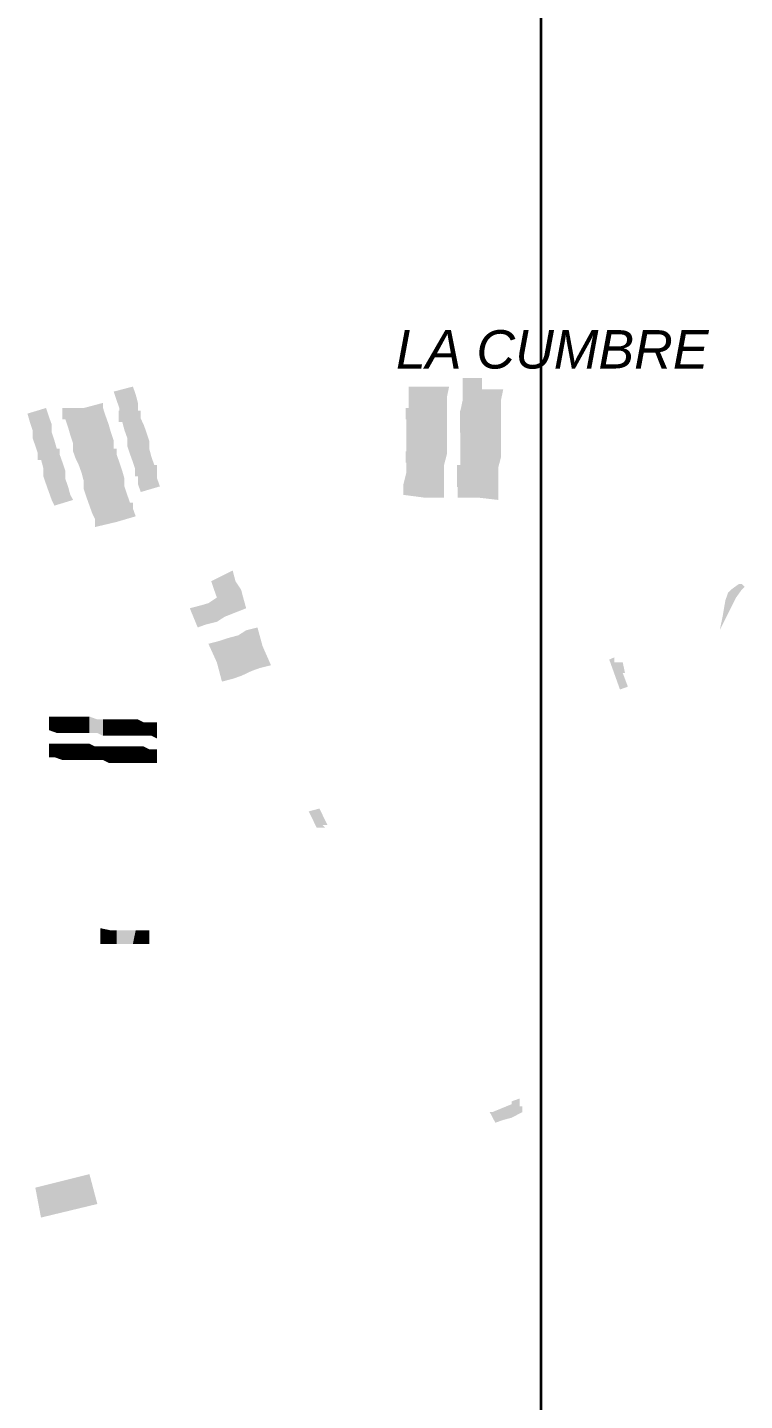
# Model space of a CAD drawing. Header units: millimetres. Extents: x -3588 to 75209, y -3737 to 38254.
# Drawn here: x 5788 to 6147, y 19179 to 19866 of the extents above; entities that cross this region are included whole.
import ezdxf

# ---------------------------------------------------------------- set-up
doc = ezdxf.new("R2010")
doc.units = ezdxf.units.MM
for name, color, linetype in [('H', 250, 'Continuous'), ('P', 253, 'Continuous'), ('T', 7, 'Continuous')]:
    doc.layers.add(name, color=color, linetype=linetype)

msp = doc.modelspace()

# ---------------------------------------------------------------- hatches: boundary and pattern name
at = {"layer": 'H', "linetype": 'Continuous'}
for points in [[(5842.513, 19682.482), (5832.91, 19679.665), (5831.502, 19683.906), (5841.104, 19686.435), (5842.513, 19682.482), (5842.513, 19682.482)], [(5988.738, 19686.435), (5988.738, 19681.074), (5979.136, 19681.074), (5979.136, 19686.435), (5988.738, 19686.435), (5988.738, 19686.435)], [(5999.461, 19686.435), (5998.341, 19681.074), (5988.738, 19681.074), (5988.738, 19686.435), (5999.461, 19686.435), (5999.461, 19686.435)], [(6015.833, 19690.676), (6015.833, 19685.027), (6006.231, 19685.027), (6006.231, 19690.676), (6015.833, 19690.676), (6015.833, 19690.676)], [(6015.833, 19685.027), (6015.833, 19679.665), (6006.231, 19679.665), (6006.231, 19685.027), (6015.833, 19685.027), (6015.833, 19685.027)], [(6026.555, 19685.027), (6025.435, 19679.665), (6015.833, 19679.665), (6015.833, 19685.027), (6026.555, 19685.027), (6026.555, 19685.027)], [(5826.141, 19675.712), (5816.539, 19672.896), (5816.539, 19675.712), (5826.141, 19678.257), (5826.141, 19675.712), (5826.141, 19675.712)], [(5843.633, 19678.257), (5834.319, 19675.712), (5832.91, 19679.665), (5842.513, 19682.482), (5843.633, 19678.257), (5843.633, 19678.257)], [(5843.633, 19674.304), (5834.319, 19671.471), (5834.319, 19675.712), (5843.633, 19678.257), (5843.633, 19674.304), (5843.633, 19674.304)], [(5979.136, 19675.424), (5988.738, 19675.424), (5988.738, 19681.074), (5979.136, 19681.074), (5979.136, 19675.424)], [(5998.341, 19681.074), (5998.341, 19674.304), (5988.738, 19675.712), (5988.738, 19681.074), (5998.341, 19681.074), (5998.341, 19681.074)], [(6015.833, 19679.665), (6015.833, 19674.304), (6005.11, 19674.304), (6006.231, 19679.665), (6015.833, 19679.665), (6015.833, 19679.665)], [(6025.435, 19679.665), (6025.435, 19674.304), (6015.833, 19674.304), (6015.833, 19679.665), (6025.435, 19679.665), (6025.435, 19679.665)], [(5799.03, 19671.471), (5789.444, 19668.943), (5788.308, 19672.896), (5797.622, 19675.712), (5799.03, 19671.471), (5799.03, 19671.471)], [(5800.455, 19667.519), (5790.853, 19664.702), (5789.444, 19668.943), (5799.03, 19671.471), (5800.455, 19667.519), (5800.455, 19667.519)], [(5805.816, 19670.063), (5816.827, 19670.063), (5816.827, 19675.712), (5805.816, 19675.712), (5805.816, 19670.063)], [(5817.947, 19668.943), (5808.633, 19666.11), (5807.224, 19670.351), (5816.539, 19672.896), (5817.947, 19668.943), (5817.947, 19668.943)], [(5827.549, 19671.471), (5817.947, 19668.943), (5816.539, 19672.896), (5826.141, 19675.712), (5827.549, 19671.471), (5827.549, 19671.471)], [(5828.957, 19667.519), (5819.355, 19664.702), (5817.947, 19668.943), (5827.549, 19671.471), (5828.957, 19667.519), (5828.957, 19667.519)], [(5834.047, 19668.655), (5845.057, 19668.655), (5845.057, 19674.304), (5834.047, 19674.304), (5834.047, 19668.655)], [(5846.465, 19667.519), (5836.863, 19664.702), (5835.743, 19668.943), (5845.057, 19670.351), (5846.465, 19667.519), (5846.465, 19667.519)], [(5977.728, 19670.063), (5988.738, 19670.063), (5988.738, 19675.712), (5977.728, 19675.712), (5977.728, 19670.063)], [(5988.738, 19670.351), (5988.738, 19664.702), (5978.016, 19664.702), (5978.016, 19670.351), (5988.738, 19670.351), (5988.738, 19670.351)], [(5998.341, 19674.304), (5998.341, 19668.943), (5988.738, 19670.351), (5988.738, 19675.712), (5998.341, 19674.304), (5998.341, 19674.304)], [(5998.341, 19668.943), (5998.341, 19663.582), (5988.738, 19664.702), (5988.738, 19670.351), (5998.341, 19668.943), (5998.341, 19668.943)], [(6004.822, 19668.655), (6015.833, 19668.655), (6015.833, 19674.304), (6004.822, 19674.304), (6004.822, 19668.655)], [(6015.833, 19668.655), (6025.435, 19668.655), (6025.435, 19674.304), (6015.833, 19674.304), (6015.833, 19668.655)], [(5800.455, 19663.582), (5790.853, 19660.749), (5790.853, 19664.702), (5800.455, 19667.519), (5800.455, 19663.582), (5800.455, 19663.582)], [(5801.863, 19659.341), (5792.261, 19656.796), (5790.853, 19660.749), (5800.455, 19663.582), (5801.863, 19659.341), (5801.863, 19659.341)], [(5819.355, 19664.702), (5809.769, 19662.157), (5808.633, 19666.11), (5817.947, 19668.943), (5819.355, 19664.702), (5819.355, 19664.702)], [(5820.78, 19660.749), (5811.177, 19657.932), (5809.769, 19662.157), (5819.355, 19664.702), (5820.78, 19660.749), (5820.78, 19660.749)], [(5830.094, 19663.582), (5820.78, 19660.749), (5819.355, 19664.702), (5828.957, 19667.519), (5830.094, 19663.582), (5830.094, 19663.582)], [(5831.502, 19659.341), (5822.188, 19656.796), (5820.78, 19660.749), (5830.094, 19663.582), (5831.502, 19659.341), (5831.502, 19659.341)], [(5847.874, 19663.582), (5838.272, 19660.749), (5836.863, 19664.702), (5846.465, 19667.519), (5847.874, 19663.582), (5847.874, 19663.582)], [(5849.282, 19659.341), (5838.272, 19656.796), (5838.272, 19660.749), (5847.874, 19663.582), (5849.282, 19659.341), (5849.282, 19659.341)], [(5988.738, 19664.702), (5987.33, 19659.341), (5978.016, 19659.341), (5978.016, 19664.702), (5988.738, 19664.702), (5988.738, 19664.702)], [(5998.341, 19663.582), (5998.341, 19657.932), (5987.33, 19659.341), (5988.738, 19664.702), (5998.341, 19663.582), (5998.341, 19663.582)], [(6004.822, 19663.294), (6015.833, 19663.294), (6015.833, 19668.943), (6004.822, 19668.943), (6004.822, 19663.294)], [(6014.424, 19663.582), (6014.424, 19657.932), (6005.11, 19657.932), (6005.11, 19663.582), (6014.424, 19663.582), (6014.424, 19663.582)], [(6014.424, 19663.294), (6025.435, 19663.294), (6025.435, 19668.943), (6014.424, 19668.943), (6014.424, 19663.294)], [(6025.435, 19663.582), (6025.435, 19656.796), (6014.424, 19657.932), (6014.424, 19663.582), (6025.435, 19663.582), (6025.435, 19663.582)], [(5802.983, 19655.388), (5793.669, 19652.571), (5792.261, 19656.796), (5801.863, 19659.341), (5802.983, 19655.388), (5802.983, 19655.388)], [(5822.188, 19656.796), (5811.177, 19653.979), (5811.177, 19657.932), (5820.78, 19660.749), (5822.188, 19656.796), (5822.188, 19656.796)], [(5822.188, 19652.571), (5812.586, 19650.026), (5811.177, 19653.979), (5822.188, 19656.796), (5822.188, 19652.571), (5822.188, 19652.571)], [(5831.502, 19655.388), (5822.188, 19652.571), (5822.188, 19656.796), (5831.502, 19659.341), (5831.502, 19655.388), (5831.502, 19655.388)], [(5849.282, 19655.388), (5839.68, 19652.571), (5838.272, 19656.796), (5849.282, 19659.341), (5849.282, 19655.388), (5849.282, 19655.388)], [(5987.33, 19659.341), (5987.33, 19653.979), (5978.016, 19653.979), (5978.016, 19659.341), (5987.33, 19659.341), (5987.33, 19659.341)], [(5998.341, 19657.932), (5998.341, 19652.571), (5987.33, 19653.979), (5987.33, 19659.341), (5998.341, 19657.932), (5998.341, 19657.932)], [(6014.424, 19657.932), (6014.424, 19652.571), (6005.11, 19652.571), (6005.11, 19657.932), (6014.424, 19657.932), (6014.424, 19657.932)], [(6025.435, 19656.796), (6025.435, 19651.147), (6014.424, 19652.571), (6014.424, 19657.932), (6025.435, 19656.796), (6025.435, 19656.796)], [(5793.397, 19649.738), (5804.408, 19649.738), (5804.408, 19655.388), (5793.397, 19655.388), (5793.397, 19649.738)], [(5805.816, 19648.618), (5796.214, 19645.785), (5795.094, 19650.026), (5804.408, 19652.571), (5805.816, 19648.618), (5805.816, 19648.618)], [(5823.308, 19650.026), (5813.994, 19647.194), (5812.586, 19650.026), (5822.188, 19652.571), (5823.308, 19650.026), (5823.308, 19650.026)], [(5824.732, 19645.785), (5815.418, 19643.257), (5813.994, 19647.194), (5823.308, 19650.026), (5824.732, 19645.785), (5824.732, 19645.785)], [(5821.9, 19649.738), (5832.91, 19649.738), (5832.91, 19655.388), (5821.9, 19655.388), (5821.9, 19649.738)], [(5834.319, 19648.618), (5824.732, 19645.785), (5823.308, 19650.026), (5832.91, 19652.571), (5834.319, 19648.618), (5834.319, 19648.618)], [(5850.418, 19651.147), (5841.104, 19648.618), (5839.68, 19652.571), (5849.282, 19655.388), (5850.418, 19651.147), (5850.418, 19651.147)], [(5851.827, 19647.194), (5842.513, 19644.377), (5841.104, 19648.618), (5850.418, 19651.147), (5851.827, 19647.194), (5851.827, 19647.194)], [(5977.728, 19648.33), (5987.33, 19648.33), (5987.33, 19653.979), (5977.728, 19653.979), (5977.728, 19648.33)], [(5998.341, 19652.571), (5996.916, 19647.194), (5987.33, 19648.618), (5987.33, 19653.979), (5998.341, 19652.571), (5998.341, 19652.571)], [(6014.424, 19652.571), (6014.424, 19647.194), (6005.11, 19647.194), (6005.11, 19652.571), (6014.424, 19652.571), (6014.424, 19652.571)], [(6025.435, 19651.147), (6024.027, 19645.785), (6014.424, 19647.194), (6014.424, 19652.571), (6025.435, 19651.147), (6025.435, 19651.147)], [(5807.224, 19644.377), (5796.214, 19641.833), (5796.214, 19645.785), (5805.816, 19648.618), (5807.224, 19644.377), (5807.224, 19644.377)], [(5807.224, 19640.424), (5797.622, 19637.608), (5796.214, 19641.833), (5807.224, 19644.377), (5807.224, 19640.424), (5807.224, 19640.424)], [(5826.141, 19641.833), (5816.539, 19639.016), (5815.418, 19643.257), (5824.732, 19645.785), (5826.141, 19641.833), (5826.141, 19641.833)], [(5835.743, 19644.377), (5826.141, 19641.833), (5824.732, 19645.785), (5834.319, 19648.618), (5835.743, 19644.377), (5835.743, 19644.377)], [(5836.863, 19640.424), (5827.549, 19637.608), (5826.141, 19641.833), (5835.743, 19644.377), (5836.863, 19640.424), (5836.863, 19640.424)], [(5842.224, 19641.56), (5853.235, 19641.56), (5853.235, 19647.194), (5842.224, 19647.194), (5842.224, 19641.56)], [(5853.235, 19640.424), (5843.633, 19637.608), (5843.633, 19641.833), (5853.235, 19644.377), (5853.235, 19640.424), (5853.235, 19640.424)], [(5987.33, 19641.833), (5987.33, 19636.471), (5976.592, 19637.608), (5978.016, 19643.257), (5987.33, 19641.833), (5987.33, 19641.833)], [(5987.33, 19648.618), (5987.33, 19643.257), (5987.33, 19641.833), (5978.016, 19643.257), (5978.016, 19644.377), (5978.016, 19648.618), (5987.33, 19648.618), (5987.33, 19648.618)], [(5996.916, 19647.194), (5996.916, 19643.257), (5996.916, 19641.833), (5987.33, 19641.833), (5987.33, 19643.257), (5987.33, 19648.618), (5996.916, 19647.194), (5996.916, 19647.194)], [(6003.414, 19641.56), (6014.424, 19641.56), (6014.424, 19647.194), (6003.414, 19647.194), (6003.414, 19641.56)], [(6024.027, 19645.785), (6024.027, 19641.833), (6024.027, 19640.424), (6014.424, 19641.833), (6014.424, 19647.194), (6024.027, 19645.785), (6024.027, 19645.785)], [(5808.633, 19636.471), (5799.03, 19633.655), (5797.622, 19637.608), (5807.224, 19640.424), (5808.633, 19636.471), (5808.633, 19636.471)], [(5809.769, 19632.246), (5800.455, 19629.702), (5799.03, 19633.655), (5808.633, 19636.471), (5809.769, 19632.246), (5809.769, 19632.246)], [(5827.549, 19637.608), (5816.539, 19635.063), (5816.539, 19639.016), (5826.141, 19641.833), (5827.549, 19637.608), (5827.549, 19637.608)], [(5827.549, 19633.655), (5817.947, 19630.822), (5816.539, 19635.063), (5827.549, 19637.608), (5827.549, 19633.655), (5827.549, 19633.655)], [(5836.863, 19636.471), (5827.549, 19633.655), (5827.549, 19637.608), (5836.863, 19640.424), (5836.863, 19636.471), (5836.863, 19636.471)], [(5838.272, 19632.246), (5828.957, 19629.702), (5827.549, 19633.655), (5836.863, 19636.471), (5838.272, 19632.246), (5838.272, 19632.246)], [(5854.643, 19636.471), (5845.057, 19633.655), (5843.633, 19637.608), (5853.235, 19640.424), (5854.643, 19636.471), (5854.643, 19636.471)], [(5987.33, 19636.471), (5987.33, 19630.822), (5976.592, 19632.246), (5976.592, 19637.608), (5987.33, 19636.471), (5987.33, 19636.471)], [(5987.33, 19636.199), (5996.916, 19636.199), (5996.916, 19641.833), (5987.33, 19641.833), (5987.33, 19636.199)], [(5996.916, 19636.471), (5996.916, 19630.822), (5987.33, 19630.822), (5987.33, 19636.471), (5996.916, 19636.471), (5996.916, 19636.471)], [(6003.414, 19636.199), (6014.424, 19636.199), (6014.424, 19641.833), (6003.414, 19641.833), (6003.414, 19636.199)], [(6014.424, 19636.471), (6014.424, 19630.822), (6003.702, 19630.822), (6003.702, 19636.471), (6014.424, 19636.471), (6014.424, 19636.471)], [(6024.027, 19640.424), (6024.027, 19635.063), (6014.424, 19636.471), (6014.424, 19641.833), (6024.027, 19640.424), (6024.027, 19640.424)], [(6024.027, 19635.063), (6024.027, 19629.702), (6014.424, 19630.822), (6014.424, 19636.471), (6024.027, 19635.063), (6024.027, 19635.063)], [(5811.177, 19629.702), (5801.863, 19626.869), (5800.455, 19629.702), (5809.769, 19632.246), (5811.177, 19629.702), (5811.177, 19629.702)], [(5828.957, 19629.702), (5819.355, 19626.869), (5817.947, 19630.822), (5827.549, 19633.655), (5828.957, 19629.702), (5828.957, 19629.702)], [(5830.094, 19625.461), (5820.78, 19622.932), (5819.355, 19626.869), (5828.957, 19629.702), (5830.094, 19625.461), (5830.094, 19625.461)], [(5839.68, 19628.293), (5830.094, 19625.461), (5828.957, 19629.702), (5838.272, 19632.246), (5839.68, 19628.293), (5839.68, 19628.293)], [(5831.502, 19622.932), (5822.188, 19620.1), (5820.78, 19622.932), (5830.094, 19625.461), (5831.502, 19622.932), (5831.502, 19622.932)], [(5832.91, 19618.691), (5822.188, 19616.147), (5822.188, 19620.1), (5831.502, 19622.932), (5832.91, 19618.691), (5832.91, 19618.691)], [(5830.094, 19622.644), (5841.104, 19622.644), (5841.104, 19628.293), (5830.094, 19628.293), (5830.094, 19622.644)], [(5842.513, 19621.508), (5832.91, 19618.691), (5831.502, 19622.932), (5841.104, 19625.461), (5842.513, 19621.508), (5842.513, 19621.508)], [(5892.476, 19589.052), (5881.754, 19584.811), (5880.329, 19589.052), (5891.068, 19594.414), (5892.476, 19589.052), (5892.476, 19589.052)], [(5895.293, 19584.811), (5883.162, 19580.858), (5881.754, 19584.811), (5892.476, 19589.052), (5895.293, 19584.811), (5895.293, 19584.811)], [(5885.707, 19575.497), (5887.115, 19571.272), (5883.162, 19568.728), (5878.921, 19578.042), (5883.162, 19580.858), (5885.707, 19575.497), (5885.707, 19575.497)], [(5896.717, 19579.45), (5885.707, 19575.497), (5883.162, 19580.858), (5895.293, 19584.811), (5896.717, 19579.45), (5896.717, 19579.45)], [(6134.964, 19564.487), (6136.373, 19571.272), (6137.781, 19579.45), (6139.189, 19583.403), (6140.614, 19584.811), (6144.551, 19587.644), (6145.975, 19587.644), (6147.383, 19586.22), (6145.975, 19584.811), (6143.142, 19580.858), (6134.964, 19564.487), (6134.964, 19564.487)], [(5877.513, 19567.319), (5873.56, 19565.895), (5869.607, 19575.497), (5874.968, 19576.905), (5877.513, 19567.319), (5877.513, 19567.319)], [(5883.162, 19568.728), (5877.513, 19567.319), (5874.968, 19576.905), (5878.921, 19578.042), (5883.162, 19568.728), (5883.162, 19568.728)], [(5897.837, 19575.497), (5887.115, 19571.272), (5885.707, 19575.497), (5896.717, 19579.45), (5897.837, 19575.497), (5897.837, 19575.497)], [(5892.476, 19550.947), (5887.115, 19549.811), (5884.282, 19559.125), (5888.523, 19560.534), (5892.476, 19550.947), (5892.476, 19550.947)], [(5896.717, 19552.356), (5892.476, 19550.947), (5888.523, 19560.534), (5893.884, 19561.958), (5896.717, 19552.356), (5896.717, 19552.356)], [(5902.078, 19555.172), (5896.717, 19552.356), (5893.884, 19561.958), (5897.837, 19564.487), (5902.078, 19555.172), (5902.078, 19555.172)], [(5906.031, 19556.581), (5902.078, 19555.172), (5897.837, 19564.487), (5903.487, 19565.895), (5906.031, 19556.581), (5906.031, 19556.581)], [(5887.115, 19549.811), (5883.162, 19548.403), (5878.921, 19557.717), (5884.282, 19559.125), (5887.115, 19549.811), (5887.115, 19549.811)], [(5904.607, 19545.57), (5900.654, 19544.162), (5896.717, 19552.356), (5902.078, 19555.172), (5904.607, 19545.57), (5904.607, 19545.57)], [(5910.256, 19546.995), (5904.607, 19545.57), (5902.078, 19555.172), (5906.031, 19556.581), (5910.256, 19546.995), (5910.256, 19546.995)], [(5891.068, 19540.209), (5885.707, 19538.801), (5883.162, 19548.403), (5887.115, 19549.811), (5891.068, 19540.209), (5891.068, 19540.209)], [(5895.293, 19541.633), (5891.068, 19540.209), (5887.115, 19549.811), (5892.476, 19550.947), (5895.293, 19541.633), (5895.293, 19541.633)], [(5900.654, 19544.162), (5895.293, 19541.633), (5892.476, 19550.947), (5896.717, 19552.356), (5900.654, 19544.162), (5900.654, 19544.162)], [(6088.954, 19536.256), (6085.001, 19534.848), (6079.64, 19549.811), (6082.168, 19550.947), (6082.168, 19548.403), (6086.409, 19548.403), (6087.529, 19543.042), (6086.409, 19543.042), (6088.954, 19536.256), (6088.954, 19536.256)], [(5805.816, 19521.309), (5805.816, 19513.115), (5802.983, 19513.115), (5799.03, 19514.523), (5799.03, 19521.309), (5802.983, 19521.309), (5805.816, 19521.309), (5805.816, 19521.309)], [(5812.586, 19519.884), (5812.586, 19513.115), (5809.769, 19513.115), (5805.816, 19513.115), (5805.816, 19521.309), (5809.769, 19521.309), (5812.586, 19521.309), (5812.586, 19519.884), (5812.586, 19519.884)], [(5819.355, 19519.884), (5819.355, 19513.115), (5816.539, 19513.115), (5812.586, 19513.115), (5812.586, 19519.884), (5812.586, 19521.309), (5816.539, 19521.309), (5819.355, 19521.309), (5819.355, 19519.884), (5819.355, 19519.884)], [(5826.141, 19519.884), (5826.141, 19511.706), (5823.308, 19513.115), (5819.355, 19513.115), (5819.355, 19519.884), (5819.355, 19521.309), (5823.308, 19519.884), (5826.141, 19519.884), (5826.141, 19519.884)], [(5832.91, 19519.884), (5832.91, 19511.706), (5830.094, 19511.706), (5826.141, 19511.706), (5826.141, 19519.884), (5830.094, 19519.884), (5832.91, 19519.884), (5832.91, 19519.884)], [(5839.68, 19518.476), (5839.68, 19511.706), (5836.863, 19511.706), (5832.91, 19511.706), (5832.91, 19519.884), (5836.863, 19519.884), (5839.68, 19519.884), (5839.68, 19518.476), (5839.68, 19518.476)], [(5846.465, 19518.476), (5846.465, 19511.706), (5843.633, 19511.706), (5839.68, 19511.706), (5839.68, 19518.476), (5839.68, 19519.884), (5843.633, 19519.884), (5846.465, 19518.476), (5846.465, 19518.476)], [(5853.235, 19518.476), (5853.235, 19510.298), (5850.418, 19511.706), (5846.465, 19511.706), (5846.465, 19518.476), (5850.418, 19518.476), (5853.235, 19518.476), (5853.235, 19518.476)], [(5805.816, 19500.984), (5805.816, 19499.56), (5801.863, 19500.984), (5799.03, 19500.984), (5799.03, 19507.753), (5801.863, 19507.753), (5805.816, 19507.753), (5805.816, 19500.984), (5805.816, 19500.984)], [(5812.586, 19500.984), (5812.586, 19499.56), (5808.633, 19499.56), (5805.816, 19499.56), (5805.816, 19500.984), (5805.816, 19507.753), (5808.633, 19507.753), (5812.586, 19507.753), (5812.586, 19500.984), (5812.586, 19500.984)], [(5819.355, 19499.56), (5815.418, 19499.56), (5812.586, 19499.56), (5812.586, 19500.984), (5812.586, 19507.753), (5815.418, 19507.753), (5819.355, 19507.753), (5819.355, 19499.56), (5819.355, 19499.56)], [(5826.141, 19499.56), (5822.188, 19499.56), (5819.355, 19499.56), (5819.355, 19507.753), (5822.188, 19506.345), (5826.141, 19506.345), (5826.141, 19499.56), (5826.141, 19499.56)], [(5832.91, 19499.56), (5832.91, 19498.151), (5828.957, 19498.151), (5826.141, 19499.56), (5826.141, 19506.345), (5828.957, 19506.345), (5832.91, 19506.345), (5832.91, 19499.56), (5832.91, 19499.56)], [(5839.68, 19499.56), (5839.68, 19498.151), (5835.743, 19498.151), (5832.91, 19498.151), (5832.91, 19499.56), (5832.91, 19506.345), (5835.743, 19506.345), (5839.68, 19506.345), (5839.68, 19499.56), (5839.68, 19499.56)], [(5846.465, 19498.151), (5842.513, 19498.151), (5839.68, 19498.151), (5839.68, 19499.56), (5839.68, 19506.345), (5842.513, 19506.345), (5846.465, 19506.345), (5846.465, 19498.151), (5846.465, 19498.151)], [(5853.235, 19498.151), (5849.282, 19498.151), (5846.465, 19498.151), (5846.465, 19506.345), (5849.282, 19504.921), (5853.235, 19504.921), (5853.235, 19498.151), (5853.235, 19498.151)], [(5929.173, 19473.874), (5934.534, 19475.282), (5938.487, 19467.104), (5935.942, 19467.104), (5937.367, 19465.696), (5934.534, 19465.696), (5933.126, 19465.696), (5929.173, 19473.874), (5929.173, 19473.874)], [(5832.91, 19414.308), (5832.91, 19412.899), (5832.91, 19407.538), (5828.957, 19407.538), (5824.732, 19407.538), (5824.732, 19415.444), (5830.094, 19414.308), (5832.91, 19414.308), (5832.91, 19414.308)], [(5842.513, 19414.308), (5841.104, 19407.538), (5838.272, 19407.538), (5832.91, 19407.538), (5832.91, 19412.899), (5832.91, 19414.308), (5836.863, 19414.308), (5838.272, 19414.308), (5842.513, 19414.308), (5842.513, 19414.308)], [(5849.282, 19414.308), (5849.282, 19407.538), (5845.057, 19407.538), (5841.104, 19407.538), (5842.513, 19414.308), (5845.057, 19414.308), (5846.465, 19414.308), (5849.282, 19414.308), (5849.282, 19414.308)], [(6034.749, 19327.376), (6034.749, 19326.239), (6036.157, 19326.239), (6036.157, 19323.423), (6030.796, 19320.59), (6026.555, 19319.47), (6022.602, 19318.061), (6019.786, 19323.423), (6021.194, 19323.423), (6030.796, 19327.376), (6030.796, 19328.784), (6034.749, 19330.192), (6034.749, 19327.376), (6034.749, 19327.376)], [(5792.261, 19285.59), (5819.355, 19292.359), (5823.308, 19277.412), (5795.094, 19270.626), (5792.261, 19285.59), (5792.261, 19285.59)]]:
    msp.add_hatch(color=256, dxfattribs=at).paths.add_polyline_path(points)

# ---------------------------------------------------------------- linework, layer by layer
at = {"layer": 'P', "const_width": 1.2}
msp.add_lwpolyline([(6045.472, 14444.355), (6045.472, 23770.582)], dxfattribs=at)

# ---------------------------------------------------------------- texts
at = {"layer": 'T', "insert": (5972.847, 19714.665), "char_height": 19.20446, "attachment_point": 1}
msp.add_mtext('{\\fArial|b0|i1|c0|p18;LA CUMBRE}', dxfattribs=at)

doc.saveas('drawing.dxf')
